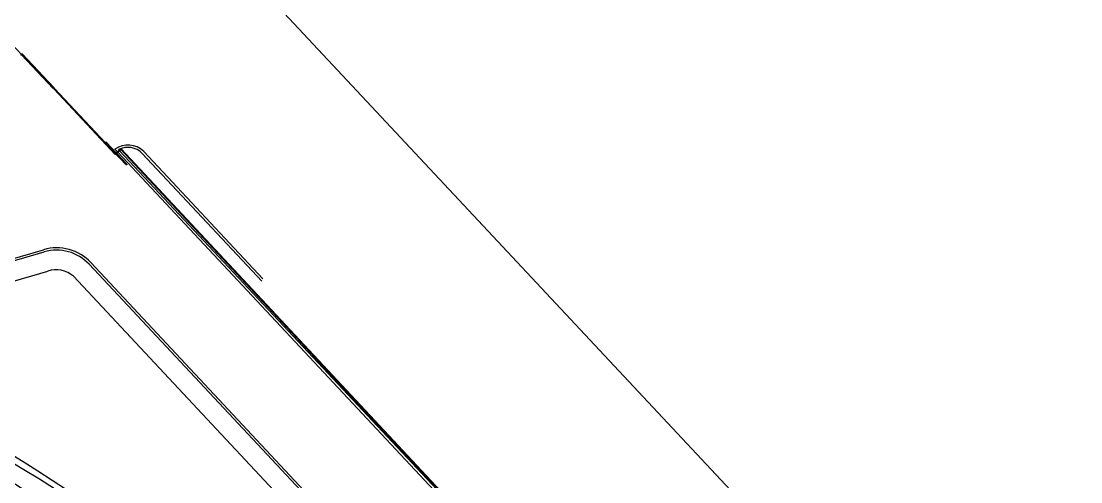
# Model space of a CAD drawing. Header units: metres. Extents: x 1796 to 2240, y -1398 to -687.
# Drawn here: x 2063.6 to 2131.4, y -1173.1 to -1143.7 of the extents above; entities that cross this region are included whole.
import ezdxf

# ---------------------------------------------------------------- set-up
doc = ezdxf.new("R2010")
doc.units = ezdxf.units.M
doc.header["$MEASUREMENT"] = 0
doc.layers.add('ARQUITETURA', color=253, linetype='CONTINUOUS')

msp = doc.modelspace()

# ---------------------------------------------------------------- linework, layer by layer
at = {"layer": 'ARQUITETURA'}
for p, q in [((1971.883, -1027.276), (2168.966, -1237.679)), ((2061.612, -1143.693, 0), (2063.587, -1145.802, 0)), ((2063.598, -1145.791, 4.5), (2063.586, -1145.803, 4.5)), ((2063.589, -1145.8, 4.5), (2065.621, -1147.969, 4.5)), ((2063.591, -1145.799, 4.5), (2065.623, -1147.968, 4.5)), ((2063.601, -1145.819, 4.5), (2065.617, -1147.972, 4.5)), ((2063.614, -1145.807, 4.5), (2065.615, -1147.944, 4.5)), ((2063.635, -1145.805, 4.5), (2065.619, -1147.923, 4.5)), ((2065.657, -1147.92, 0), (2063.641, -1145.767, 0)), ((2063.643, -1145.799, 4.5), (2065.626, -1147.916, 4.5)), ((2065.63, -1147.96, 0), (2065.617, -1147.972, 0)), ((2065.655, -1147.991, 17.999), (2069.587, -1152.189, 17.999)), ((2069.585, -1152.157, 17.999), (2065.686, -1147.995, 17.999)), ((2065.692, -1147.957, 17.999), (2069.624, -1152.154, 17.999)), ((2069.592, -1152.15, 17.999), (2065.694, -1147.988, 17.999)), ((2069.003, -1151.4, 22.499), (2070.336, -1152.823, 22.499)), ((2068.966, -1151.434, 13.499), (2068.956, -1151.442, 13.499)), ((2068.958, -1151.441, 13.499), (2070.292, -1152.865, 13.499)), ((2068.96, -1151.439, 13.499), (2070.294, -1152.864, 13.499)), ((2068.976, -1151.441, 13.499), (2069.627, -1152.136, 13.499)), ((2069.631, -1152.114, 22.499), (2068.998, -1151.438, 22.499)), ((2069.638, -1152.107, 22.499), (2069.005, -1151.432, 22.499)), ((2069.732, -1152.019, 0), (2069.577, -1151.853, 0)), ((2069.929, -1151.834, 4.5), (2069.652, -1152.093, 4.5)), ((2069.925, -1151.865, 0), (2069.665, -1152.108, 0)), ((2069.932, -1151.872, 0), (2069.672, -1152.116, 0)), ((2069.964, -1151.87, 4.5), (2069.686, -1152.13, 4.5)), ((2116.368, -1201.821, 0), (2069.766, -1152.055, 0)), ((2069.812, -1151.885, 0), (2069.841, -1151.916, 0)), ((2116.477, -1201.719, 0), (2069.876, -1151.953, 0)), ((2069.945, -1151.887, 0), (2098.746, -1182.686, 0)), ((2069.965, -1151.835, 0), (2098.784, -1182.653, 0)), ((2071.415, -1152.006, 0), (2079.052, -1160.159, 0)), ((2069.629, -1152.164, 13.499), (2070.289, -1152.868, 13.499)), ((2069.642, -1152.152, 13.499), (2070.294, -1152.848, 13.499)), ((2070.297, -1152.826, 22.499), (2069.664, -1152.15, 22.499)), ((2070.304, -1152.819, 22.499), (2069.671, -1152.143, 22.499)), ((2071.321, -1152.125, 0), (2078.985, -1160.307, 0)), ((2070.3, -1152.858, 9), (2070.289, -1152.868, 9)), ((2052.485, -1162.08, 0), (2065.049, -1158.429, 0)), ((2052.683, -1161.866, 0), (2065.007, -1158.285, 0)), ((2067.924, -1159.218, 0), (2114.402, -1208.852, 0)), ((2068.034, -1159.115, 0), (2114.512, -1208.75, 0)), ((2052.834, -1163.28, 0), (2065.282, -1159.663, 0)), ((2066.912, -1159.979, 0), (2113.49, -1209.706, 0))]:
    msp.add_line(p, q, dxfattribs=at)
for centre in [(2063.577, -1145.827, 0), (2063.622, -1145.784, 4.5), (2065.639, -1147.937, 4.5), (2065.673, -1147.974, 13.499), (2068.985, -1151.417, 13.499), (2069.947, -1151.852, 0), (2069.947, -1151.852, -4.5), (2069.605, -1152.171, 9), (2069.651, -1152.129, 13.499), (2070.318, -1152.84, 13.499)]:
    msp.add_circle(centre, 0.025, dxfattribs=at)
for centre, radius, start, end in [((2070.406, -1153.012, 0), 1.425, 44.91762, 125.56475), ((2070.405, -1153.02, 0), 1.28, 44.31493, 117.59946), ((2065.844, -1161.166, 0), 3, 43.11924, 106.20342), ((2065.844, -1161.166, 0), 2.85, 43.11924, 106.20342), ((2065.83, -1161.196, 0), 1.628, 48.36392, 109.66738), ((2016.743, -1249.402), 90.25, 31.93963, 79.39324), ((2015.073, -1249.958), 90.25, 31.93963, 79.39324), ((2015.073, -1249.958), 90.5, 31.93963, 79.39324), ((2015.073, -1249.958), 92, 41.65318, 63.57537)]:
    msp.add_arc(centre, radius, start, end, dxfattribs=at)

doc.saveas('drawing.dxf')
